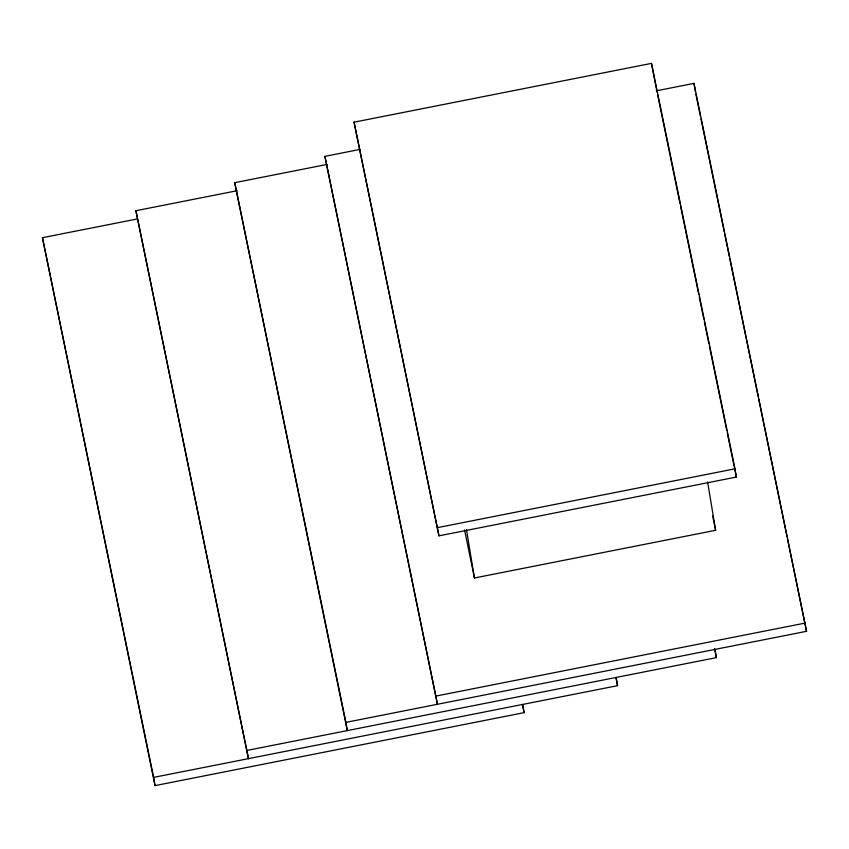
<?xml version="1.0" encoding="UTF-8"?>
<svg xmlns="http://www.w3.org/2000/svg" width="849" height="849" viewBox="0 0 849 849"><rect width="100%" height="100%" fill="white"/><g stroke="black" fill="none" stroke-linecap="round" stroke-linejoin="round"><path stroke-width="1.27" d="M354.054 122.182L651.47 63.378L735.001 468.818L736.37 477.053L438.954 535.846L354.054 122.182L438.954 535.846M324.902 156.354L437.468 704.277L324.902 156.354L359.997 149.413M656.298 90.832L693.983 83.382L806.55 631.306L345.925 722.372L347.283 730.607L234.717 182.684L326.992 164.441M135.904 210.722L248.46 758.645L135.904 210.722L237.274 190.685M522.729 704.415L524.098 712.651L155.017 785.622L42.45 237.699L137.315 218.946M437.596 527.622L735.001 468.818M464.541 529.903L474.442 577.978L715.622 530.296L707.61 481.956M436.11 696.042L805.192 623.07M247.101 750.41L716.365 657.635L715.007 649.4M155.017 785.622L153.648 777.387L617.541 685.674L616.183 677.438M695.883 94.207L700.425 116.26M700.966 118.86L724.218 231.724M724.759 234.324L729.302 256.377M729.832 258.966L758.168 396.483M758.698 399.083L787.034 536.6M787.575 539.189L806.55 631.306M657.105 92.339L651.47 63.378M657.635 94.929L680.049 203.739M680.59 206.328L698.738 294.412M699.268 297.001L703.81 319.022M704.341 321.612L708.873 343.633M709.414 346.222L726.755 430.422M727.296 433.011L736.37 477.053M712.672 516.001L715.622 530.296M714.497 648.551L716.365 657.635M615.939 677.884L617.541 685.674M522.485 704.861L524.098 712.651M234.717 182.684L345.925 722.372M42.45 237.699L153.648 777.387M693.983 83.382L695.352 91.618M466.441 529.638L474.442 577.978"/></g></svg>
